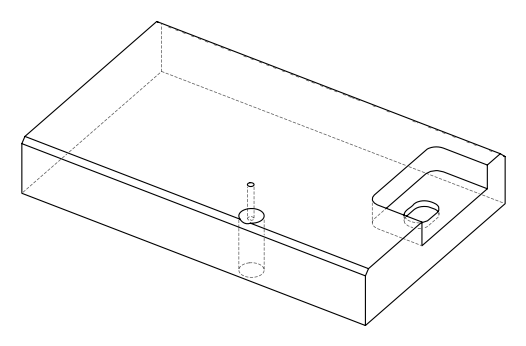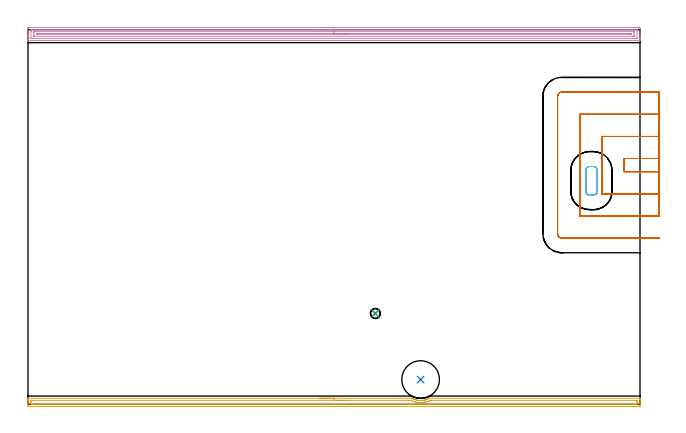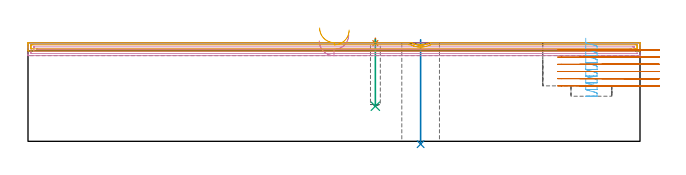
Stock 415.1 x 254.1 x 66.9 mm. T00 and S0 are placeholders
(PLAN: 7 operations, 4 tool changes, 33.8 min)
(1 SPOT_DRILL | STEP1POCKET | NXT0321_9005460120000 | 0.03 min | 0 mm3)
(2 INDEXABLE_INSERT_DRILL_THROUGH_HOLE_FROM_SOLID | STEP1HOLE | NXT0302_022 | 0.28 min | 34131 mm3)
(3 DRILL_BLIND_HOLE_INTO_CENTER | STEP1POCKET | NXT0301_038 | 0.18 min | 1475 mm3)
(4 AREA_MILL | FG_CHAMFER_SURFACE | UGT0205_001 | 13.45 min | 16073 mm3)
(5 AREA_MILL_1 | FG_CHAMFER_SURFACE_1 | UGT0205_001 | 6.84 min | 6500 mm3)
(6 MILL_RECTANGULAR_POCKET | POCKET_RECTANGULAR_STRAIGHT | UGT0201_136 | Follow Part, ap 5, ae 75% | 1.76 min | 34727 mm3)
(7 MILL_SLOT | SLOT_PARTIAL_RECTANGULAR | UGT0201_136 | Follow Part, ap 5, ae 75% | 11.21 min | 199517 mm3)
(TOOL NXT0321_9005460120000 | NC Spot Drill, 142deg, 12mm, Carbide, Uncoated | D12 PA142 FL30 Z2)
(TOOL NXT0302_022 | Index. Insert Drill 25.5mm [880-D2550L25-03] | D25.5 PA176 FL77 Z2)
(TOOL NXT0301_038 | Carbide Drill 6.7mm [860.1-0670-034A1-MM 2214] | D6.7 PA140 FL53 Z2)
(TOOL UGT0205_001 | Chamfer Mill 20 x 3 x 45 deg. | D20 FL50 Z2)
(TOOL UGT0201_136 | Carbide End Mill 20.0 | D20 FL30 Z4)
(OP 1 SPOT_DRILL)
G17 G21 G94 G90
T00 M6
G54
G17 G0 G90 X235.6 Y61.6 S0 M3
G43 Z76.9 H0
G94 G81 G98 Z66.612 F250. R69.9
G80
M5
M2
(OP 2 INDEXABLE_INSERT_DRILL_THROUGH_HOLE_FROM_SOLID)
G17 G21 G94 G90
T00 M6
G54
G17 G0 G90 X266.3 Y16.8 S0 M3
G43 Z76.9 H1
G94 G81 G98 Z-1.945 F250. R68.9
G80
M5
M2
(OP 3 DRILL_BLIND_HOLE_INTO_CENTER)
G17 G21 G94 G90
T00 M6
G54
G17 G0 G90 X235.6 Y61.6 S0 M3
G43 Z76.9 H1
G94 G81 G98 Z23.8 F250. R68.9
G80
M5
M2
(OP 4 AREA_MILL)
G17 G21 G94 G90
T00 M6
G54
G17 G0 G90 X197.55 Y255.6 S1061 M3
G43 Z76.9 H0
Z68.1
G94 G1 X197.588 Z67.228 F250.
X197.702 Z66.364
X197.891 Z65.512
X198.153 Z64.68
X198.487 Z63.874
X198.89 Z63.1
X199.358 Z62.364
X199.89 Z61.672
X200.479 Z61.029
X201.122 Z60.44
X201.814 Z59.909
X202.55 Z59.44
X203.324 Z59.037
X204.13 Z58.703
X204.962 Z58.441
X205.814 Z58.252
X206.678 Z58.138
X207.55 Z58.1
X414.475 Y255.599 Z58.101
X414.915 Y255.596 Z58.102
X415.09 Y255.592 Z58.106
X415.1 Y255.162 Z58.535
Y249.879 Z63.815
Y248.469 Z65.227
Y248.118 Z65.577
Y247.417 Z66.283
Y247.149 Z66.551
X415.098 Y246.799 Z66.892
X415.096
X414.923 Y246.8 Z66.9
X0.178
X0.004 Y246.799 Z66.892
X0.002
X0. Y247.148 Z66.551
Y247.417 Z66.283
Y248.118 Z65.577
Y249.349 Z64.347
Y249.879 Z63.815
Y250.495 Z63.201
Y254.897 Z58.8
X0.003 Y255.162 Z58.535
X0.01 Y255.592 Z58.106
X0.184 Y255.596 Z58.102
X0.625 Y255.6 Z58.1
X207.55
Y254.186 Z59.514
X412.786 Y254.185 Z59.515
X413.06 Y254.18 Z59.52
X413.087 Y254.179 Z59.521
X413.092 Y254.16 Z59.54
X413.097 Y254.126 Z59.574
X413.099 Y254.092 Z59.608
Y248.308 Z65.392
X413.097 Y248.274 Z65.426
X413.092 Y248.24 Z65.46
X413.087 Y248.221 Z65.479
X413.06 Y248.22 Z65.48
X412.786 Y248.215 Z65.485
X2.314
X2.04 Y248.22 Z65.48
X2.013 Y248.221 Z65.479
X2.008 Y248.24 Z65.46
X2.003 Y248.274 Z65.426
X2.001 Y248.308 Z65.392
X2. Y252.927 Z60.773
X2.003 Y253.401 Z60.299
X2.007 Y253.8 Z59.9
X2.024 Y254.179 Z59.521
X2.413 Y254.184 Z59.516
X2.511 Y254.185 Z59.515
X207.55 Y254.186 Z59.514
Y252.772 Z60.928
X410.9 Y252.771 Z60.929
X410.984 Y252.77 Z60.93
X411.052 Y252.767 Z60.933
X411.088 Y252.765 Z60.935
X411.091 Y252.718 Z60.982
X411.097 Y252.521 Z61.179
X411.099 Y252.324 Z61.376
X411.1 Y250.563 Z63.137
X411.095 Y249.879 Z63.821
X411.091 Y249.69 Z64.01
X411.082 Y249.635 Z64.065
X411.026 Y249.633 Z64.067
X410.9 Y249.631 Z64.069
X410.26 Y249.629 Z64.071
X410.006 Y249.628 Z64.072
X4.2 Y249.629 Z64.071
X4.116 Y249.63 Z64.07
X4.048 Y249.633 Z64.067
X4.012 Y249.635 Z64.065
X4.009 Y249.682 Z64.018
X4.003 Y249.879 Z63.821
X4.001 Y250.076 Z63.624
X4. Y251.837 Z61.863
X4.004 Y252.521 Z61.179
X4.009 Y252.71 Z60.99
X4.018 Y252.765 Z60.935
X4.074 Y252.767 Z60.933
X4.2 Y252.769 Z60.931
X4.84 Y252.771 Z60.929
X5.094 Y252.772 Z60.928
X207.55
Y251.357 Z62.343
X408.506
X408.825 Y251.355 Z62.345
X408.984 Y251.353 Z62.347
X409.082 Y251.351 Z62.349
X409.09 Y251.306 Z62.394
X409.092 Y251.2 Z62.5
X409.09 Y251.094 Z62.606
X409.082 Y251.049 Z62.651
X408.984 Y251.047 Z62.653
X408.823 Y251.044 Z62.656
X408.538 Y251.043 Z62.657
X408.218
X6.594
X6.275 Y251.045 Z62.655
X6.116 Y251.047 Z62.653
X6.018 Y251.049 Z62.651
X6.01 Y251.094 Z62.606
X6.008 Y251.2 Z62.5
X6.01 Y251.306 Z62.394
X6.018 Y251.351 Z62.349
X6.116 Y251.353 Z62.347
X6.277 Y251.356 Z62.344
X6.562 Y251.357 Z62.343
X6.882
X207.55
X208.422 Z62.381
X209.286 Z62.495
X210.138 Z62.683
X210.97 Z62.946
X211.776 Z63.28
X212.55 Z63.682
X213.286 Z64.151
X213.978 Z64.682
X214.621 Z65.272
X215.21 Z65.915
X215.742 Z66.607
X216.21 Z67.343
X216.613 Z68.117
X216.947 Z68.922
X217.209 Z69.755
X217.398 Z70.606
X217.512 Z71.471
X217.55 Z72.343
G0 Z76.9
M5
M2
(OP 5 AREA_MILL_1)
G17 G21 G94 G90
T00 M6
G54
G17 G0 G90 X197.806 Y4.1 S1061 M3
G43 Z76.9 H0
G94 G1 X197.844 Z76.028 F250.
X197.958 Z75.163
X198.147 Z74.312
X198.409 Z73.48
X198.743 Z72.674
X199.146 Z71.9
X199.615 Z71.164
X200.146 Z70.472
X200.735 Z69.829
X201.378 Z69.239
X202.07 Z68.708
X202.806 Z68.24
X203.58 Z67.837
X204.386 Z67.503
X205.218 Z67.241
X206.07 Z67.052
X206.935 Z66.938
X207.806 Z66.9
X259.84
X260.219 Y4.098 Z66.887
X260.708 Y3.848 Z66.647
X260.734 Y3.837 Z66.635
X261.181 Y3.632 Z66.43
X261.355 Y3.558 Z66.357
X261.434 Y3.526 Z66.324
X261.603 Y3.456 Z66.251
X261.628 Y3.447 Z66.242
X261.903 Y3.343 Z66.138
X262.075 Y3.279 Z66.073
X262.165 Y3.243 Z66.041
X262.206 Y3.229 Z66.027
X262.33 Y3.187 Z65.985
X262.496 Y3.136 Z65.934
X263.316 Y2.916 Z65.714
X263.39 Y2.898 Z65.692
X263.415 Y2.893 Z65.686
X263.836 Y2.796 Z65.593
X264.283 Y2.715 Z65.515
X264.293 Y2.714 Z65.513
X264.756 Y2.652 Z65.446
X264.863 Y2.639 Z65.437
X264.894 Y2.635 Z65.434
X265.203 Y2.606 Z65.399
X265.623 Y2.575 Z65.372
X265.847 Y2.567 Z65.364
X265.985 Y2.563 Z65.356
X266.07 Y2.559 Z65.355
X266.097 Z65.354
X266.125 Z65.353
X266.19 Y2.56 Z65.352
X266.517 Y2.559 Z65.354
X266.565 Y2.561 Z65.355
X266.812 Y2.568 Z65.366
X266.964 Y2.574 Z65.371
X266.991 Y2.576 Z65.373
X267.411 Y2.604 Z65.403
X267.786 Y2.644 Z65.441
X267.857 Y2.652 Z65.447
X267.885 Y2.657 Z65.45
X268.07 Y2.682 Z65.478
X268.304 Y2.714 Z65.512
X268.75 Y2.794 Z65.59
X269.198 Y2.89 Z65.688
X269.644 Y3.005 Z65.804
X269.672 Y3.014 Z65.812
X269.885 Y3.08 Z65.873
X270.119 Y3.151 Z65.943
X270.304 Y3.203 Z66.002
X270.39 Y3.229 Z66.028
X270.435 Y3.243 Z66.041
X270.537 Y3.281 Z66.075
X270.566 Y3.292 Z66.086
X271.013 Y3.462 Z66.259
X271.431 Y3.635 Z66.434
X271.879 Y3.844 Z66.642
X272.354 Y4.08 Z66.879
X272.395 Y4.093 Z66.893
X272.83 Y4.1 Z66.9
X414.922
X415.09 Y4.097 Z66.888
X415.093 Y4.05 Z66.842
X415.1 Y3.642 Z66.442
Y3.344 Z66.144
Y2.635 Z65.431
Y1.391 Z64.188
Y-0.035 Z62.76
Y-0.658 Z62.138
X415.098 Y-0.926 Z61.871
X415.092 Y-1.491 Z61.305
X415.045 Y-1.494 Z61.303
X414.475 Y-1.5 Z61.3
X0.625
X0.055 Y-1.494 Z61.303
X0.008 Y-1.491 Z61.305
X0. Y-0.926 Z61.871
Y0.855 Z63.65
Y2.281 Z65.077
Y2.635 Z65.431
Y3.345 Z66.144
Y3.643 Z66.442
X0.007 Y4.05 Z66.842
X0.01 Y4.097 Z66.888
X0.178 Y4.1 Z66.9
X207.806
Y2.686 Z65.486
X258.052
X258.898 Y2.684 Z65.484
X258.946 Y2.682 Z65.482
X259.657 Y2.635 Z65.435
X259.84 Y2.557 Z65.357
X259.979 Y2.497 Z65.297
X260.734 Y2.187 Z64.987
X260.92 Y2.116 Z64.916
X261.558 Y1.884 Z64.684
X261.628 Y1.861 Z64.661
X261.678 Y1.845 Z64.645
X261.717 Y1.834 Z64.634
X262.04 Y1.745 Z64.545
X262.521 Y1.618 Z64.418
X262.693 Y1.575 Z64.375
X263.415 Y1.419 Z64.219
X263.815 Y1.347 Z64.147
X264.309 Y1.276 Z64.076
X264.508 Y1.25 Z64.05
X264.688 Y1.232 Z64.032
X265.203 Y1.189 Z63.989
X265.793 Y1.157 Z63.957
X266.097 Y1.146 Z63.946
X266.185 Y1.145 Z63.945
X266.39 Y1.147 Z63.947
X266.991 Y1.165 Z63.965
X267.54 Y1.198 Z63.998
X267.885 Y1.231 Z64.031
X268.348 Y1.284 Z64.084
X268.778 Y1.346 Z64.146
X269.118 Y1.406 Z64.206
X269.672 Y1.52 Z64.32
X269.857 Y1.561 Z64.361
X270.566 Y1.745 Z64.545
X271.46 Y2.031 Z64.831
X271.898 Y2.199 Z64.999
X272.354 Y2.384 Z65.184
X272.531 Y2.459 Z65.259
X272.934 Y2.635 Z65.435
X273.048 Y2.679 Z65.479
X273.147 Y2.683 Z65.483
X273.198 Y2.685 Z65.485
X411.794 Y2.686 Z65.486
X412.64 Y2.682 Z65.482
X412.687 Y2.679 Z65.479
X413.09 Y2.635 Z65.435
X413.097 Y2.227 Z65.027
X413.099 Y1.745 Z64.545
X413.1 Y1.334 Z64.134
X413.099 Y0.855 Z63.655
X413.098 Y0.446 Z63.246
X413.09 Y-0.035 Z62.765
X412.732 Y-0.079 Z62.721
X412.687 Y-0.082 Z62.718
X411.844 Y-0.086 Z62.714
X411.794
X3.306
X2.46 Y-0.082 Z62.718
X2.413 Y-0.079 Z62.721
X2.01 Y-0.035 Z62.765
X2.003 Y0.373 Z63.173
X2.001 Y0.855 Z63.655
X2. Y1.266 Z64.066
X2.001 Y1.745 Z64.545
X2.002 Y2.154 Z64.954
X2.01 Y2.635 Z65.435
X2.368 Y2.679 Z65.479
X2.413 Y2.682 Z65.482
X3.256 Y2.686 Z65.486
X3.306
X207.806
X208.678 Z65.524
X209.543 Z65.638
X210.394 Z65.826
X211.226 Z66.089
X212.032 Z66.423
X212.806 Z66.825
X213.542 Z67.294
X214.234 Z67.825
X214.877 Z68.415
X215.467 Z69.058
X215.998 Z69.75
X216.466 Z70.486
X216.869 Z71.259
X217.203 Z72.065
X217.465 Z72.897
X217.654 Z73.749
X217.768 Z74.614
X217.806 Z75.486
G0 Z76.9
M5
M2
(OP 6 MILL_RECTANGULAR_POCKET)
G17 G21 G94 G90
T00 M6
G54
G17 G0 G90 X378.3 Y154.835 S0 M3
G43 Z76.9 H0
Z69.9
G94 G1 Y144.4 Z67.104 F250.
Y144.245 Z67.062
X378.367 Y143.817 Z66.946
X378.509 Y143.408 Z66.83
X378.722 Y143.032 Z66.715
X378.999 Y142.699 Z66.599
X379.332 Y142.422 Z66.483
X379.708 Y142.209 Z66.367
X380.117 Y142.067 Z66.251
X380.545 Y142. Z66.135
X383.755 Z65.274
X384.183 Y142.067 Z65.158
X384.592 Y142.209 Z65.043
X384.968 Y142.422 Z64.927
X385.301 Y142.699 Z64.811
X385.578 Y143.032 Z64.695
X385.791 Y143.408 Z64.579
X385.933 Y143.817 Z64.463
X386. Y144.245 Z64.347
Y151.65 Z62.362
Y158.9 F500.
G3 X383.6 Y161.3 R2.4
G1 X380.7
G3 X378.3 Y158.9 R2.4
G1 Y144.4
G3 X380.7 Y142. R2.4
G1 X383.6
G3 X386. Y144.4 R2.4
G1 Y151.65
Y152.65
G0 X378.3 Y154.835 Z65.362
G1 Y144.4 Z62.567 F250.
Y144.245 Z62.525
X378.367 Y143.817 Z62.409
X378.509 Y143.408 Z62.293
X378.722 Y143.032 Z62.177
X378.999 Y142.699 Z62.061
X379.332 Y142.422 Z61.945
X379.708 Y142.209 Z61.829
X380.117 Y142.067 Z61.713
X380.545 Y142. Z61.597
X383.755 Z60.737
X384.183 Y142.067 Z60.621
X384.592 Y142.209 Z60.505
X384.968 Y142.422 Z60.389
X385.301 Y142.699 Z60.273
X385.578 Y143.032 Z60.157
X385.791 Y143.408 Z60.041
X385.933 Y143.817 Z59.925
X386. Y144.245 Z59.809
Y151.65 Z57.825
Y158.9 F500.
G3 X383.6 Y161.3 R2.4
G1 X380.7
G3 X378.3 Y158.9 R2.4
G1 Y144.4
G3 X380.7 Y142. R2.4
G1 X383.6
G3 X386. Y144.4 R2.4
G1 Y151.65
Y152.65
G0 X378.3 Y154.835 Z60.825
G1 Y144.4 Z58.029 F250.
Y144.245 Z57.987
X378.367 Y143.817 Z57.871
X378.509 Y143.408 Z57.756
X378.722 Y143.032 Z57.64
X378.999 Y142.699 Z57.524
X379.332 Y142.422 Z57.408
X379.708 Y142.209 Z57.292
X380.117 Y142.067 Z57.176
X380.545 Y142. Z57.06
X383.755 Z56.199
X384.183 Y142.067 Z56.084
X384.592 Y142.209 Z55.968
X384.968 Y142.422 Z55.852
X385.301 Y142.699 Z55.736
X385.578 Y143.032 Z55.62
X385.791 Y143.408 Z55.504
X385.933 Y143.817 Z55.388
X386. Y144.245 Z55.272
Y151.65 Z53.287
Y158.9 F500.
G3 X383.6 Y161.3 R2.4
G1 X380.7
G3 X378.3 Y158.9 R2.4
G1 Y144.4
G3 X380.7 Y142. R2.4
G1 X383.6
G3 X386. Y144.4 R2.4
G1 Y151.65
Y152.65
G0 X378.3 Y154.835 Z56.287
G1 Y144.4 Z53.492 F250.
Y144.245 Z53.45
X378.367 Y143.817 Z53.334
X378.509 Y143.408 Z53.218
X378.722 Y143.032 Z53.102
X378.999 Y142.699 Z52.986
X379.332 Y142.422 Z52.87
X379.708 Y142.209 Z52.754
X380.117 Y142.067 Z52.638
X380.545 Y142. Z52.522
X383.755 Z51.662
X384.183 Y142.067 Z51.546
X384.592 Y142.209 Z51.43
X384.968 Y142.422 Z51.314
X385.301 Y142.699 Z51.198
X385.578 Y143.032 Z51.082
X385.791 Y143.408 Z50.966
X385.933 Y143.817 Z50.85
X386. Y144.245 Z50.734
Y151.65 Z48.75
Y158.9 F500.
G3 X383.6 Y161.3 R2.4
G1 X380.7
G3 X378.3 Y158.9 R2.4
G1 Y144.4
G3 X380.7 Y142. R2.4
G1 X383.6
G3 X386. Y144.4 R2.4
G1 Y151.65
Y152.65
G0 X378.3 Y154.835 Z51.75
G1 Y144.4 Z48.954 F250.
Y144.245 Z48.912
X378.367 Y143.817 Z48.797
X378.509 Y143.408 Z48.681
X378.722 Y143.032 Z48.565
X378.999 Y142.699 Z48.449
X379.332 Y142.422 Z48.333
X379.708 Y142.209 Z48.217
X380.117 Y142.067 Z48.101
X380.545 Y142. Z47.985
X383.755 Z47.125
X384.183 Y142.067 Z47.009
X384.592 Y142.209 Z46.893
X384.968 Y142.422 Z46.777
X385.301 Y142.699 Z46.661
X385.578 Y143.032 Z46.545
X385.791 Y143.408 Z46.429
X385.933 Y143.817 Z46.313
X386. Y144.245 Z46.197
Y151.65 Z44.212
Y158.9 F500.
G3 X383.6 Y161.3 R2.4
G1 X380.7
G3 X378.3 Y158.9 R2.4
G1 Y144.4
G3 X380.7 Y142. R2.4
G1 X383.6
G3 X386. Y144.4 R2.4
G1 Y151.65
Y152.65
G0 X378.3 Y154.835 Z47.212
G1 Y144.4 Z44.417 F250.
Y144.245 Z44.375
X378.367 Y143.817 Z44.259
X378.509 Y143.408 Z44.143
X378.722 Y143.032 Z44.027
X378.999 Y142.699 Z43.911
X379.332 Y142.422 Z43.795
X379.708 Y142.209 Z43.679
X380.117 Y142.067 Z43.563
X380.545 Y142. Z43.447
X383.755 Z42.587
X384.183 Y142.067 Z42.471
X384.592 Y142.209 Z42.355
X384.968 Y142.422 Z42.239
X385.301 Y142.699 Z42.123
X385.578 Y143.032 Z42.007
X385.791 Y143.408 Z41.891
X385.933 Y143.817 Z41.775
X386. Y144.245 Z41.659
Y151.65 Z39.675
Y158.9 F500.
G3 X383.6 Y161.3 R2.4
G1 X380.7
G3 X378.3 Y158.9 R2.4
G1 Y144.4
G3 X380.7 Y142. R2.4
G1 X383.6
G3 X386. Y144.4 R2.4
G1 Y151.65
Y152.65
G0 X378.3 Y154.835 Z42.675
G1 Y144.4 Z39.879 F250.
Y144.245 Z39.838
X378.367 Y143.817 Z39.722
X378.509 Y143.408 Z39.606
X378.722 Y143.032 Z39.49
X378.999 Y142.699 Z39.374
X379.332 Y142.422 Z39.258
X379.708 Y142.209 Z39.142
X380.117 Y142.067 Z39.026
X380.545 Y142. Z38.91
X383.755 Z38.05
X384.183 Y142.067 Z37.934
X384.592 Y142.209 Z37.818
X384.968 Y142.422 Z37.702
X385.301 Y142.699 Z37.586
X385.578 Y143.032 Z37.47
X385.791 Y143.408 Z37.354
X385.933 Y143.817 Z37.238
X386. Y144.245 Z37.122
Y151.65 Z35.137
Y158.9 F500.
G3 X383.6 Y161.3 R2.4
G1 X380.7
G3 X378.3 Y158.9 R2.4
G1 Y144.4
G3 X380.7 Y142. R2.4
G1 X383.6
G3 X386. Y144.4 R2.4
G1 Y151.65
Y152.65
G0 X378.3 Y154.835 Z38.137
G1 Y144.4 Z35.342 F250.
Y144.245 Z35.3
X378.367 Y143.817 Z35.184
X378.509 Y143.408 Z35.068
X378.722 Y143.032 Z34.952
X378.999 Y142.699 Z34.836
X379.332 Y142.422 Z34.72
X379.708 Y142.209 Z34.604
X380.117 Y142.067 Z34.488
X380.545 Y142. Z34.372
X383.755 Z33.512
X384.183 Y142.067 Z33.396
X384.592 Y142.209 Z33.28
X384.968 Y142.422 Z33.164
X385.301 Y142.699 Z33.048
X385.578 Y143.032 Z32.932
X385.791 Y143.408 Z32.816
X385.933 Y143.817 Z32.7
X386. Y144.245 Z32.584
Y151.65 Z30.6
Y158.9 F500.
G3 X383.6 Y161.3 R2.4
G1 X380.7
G3 X378.3 Y158.9 R2.4
G1 Y144.4
G3 X380.7 Y142. R2.4
G1 X383.6
G3 X386. Y144.4 R2.4
G1 Y151.65
Y152.65
G0 Z76.9
M5
M2
(OP 7 MILL_SLOT)
G17 G21 G94 G90
T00 M6
G54
G17 G0 G90 X428.1 Y166.7 S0 M3
G43 Z76.9 H0
Z62.017
G94 G1 X425.1 F250.
X404.2 F500.
Y157.8
X425.1
X428.1 F250.
Y181.7
X425.1
X389.2 F500.
Y142.8
X425.1
X428.1 F250.
Y196.7
X425.1
X374.2 F500.
Y127.8
X425.1
X428.1 F250.
Y211.7
X425.1
X362. F500.
G3 X359.2 Y208.9 R2.8
G1 Y115.6
G3 X362. Y112.8 R2.8
G1 X425.1
X428.1 F250.
G0 Y166.7 Z57.133
G1 X425.1
X404.2 F500.
Y157.8
X425.1
X428.1 F250.
Y181.7
X425.1
X389.2 F500.
Y142.8
X425.1
X428.1 F250.
Y196.7
X425.1
X374.2 F500.
Y127.8
X425.1
X428.1 F250.
Y211.7
X425.1
X362. F500.
G3 X359.2 Y208.9 R2.8
G1 Y115.6
G3 X362. Y112.8 R2.8
G1 X425.1
X428.1 F250.
G0 Y166.7 Z52.25
G1 X425.1
X404.2 F500.
Y157.8
X425.1
X428.1 F250.
Y181.7
X425.1
X389.2 F500.
Y142.8
X425.1
X428.1 F250.
Y196.7
X425.1
X374.2 F500.
Y127.8
X425.1
X428.1 F250.
Y211.7
X425.1
X362. F500.
G3 X359.2 Y208.9 R2.8
G1 Y115.6
G3 X362. Y112.8 R2.8
G1 X425.1
X428.1 F250.
G0 Y166.7 Z47.367
G1 X425.1
X404.2 F500.
Y157.8
X425.1
X428.1 F250.
Y181.7
X425.1
X389.2 F500.
Y142.8
X425.1
X428.1 F250.
Y196.7
X425.1
X374.2 F500.
Y127.8
X425.1
X428.1 F250.
Y211.7
X425.1
X362. F500.
G3 X359.2 Y208.9 R2.8
G1 Y115.6
G3 X362. Y112.8 R2.8
G1 X425.1
X428.1 F250.
G0 Y166.7 Z42.483
G1 X425.1
X404.2 F500.
Y157.8
X425.1
X428.1 F250.
Y181.7
X425.1
X389.2 F500.
Y142.8
X425.1
X428.1 F250.
Y196.7
X425.1
X374.2 F500.
Y127.8
X425.1
X428.1 F250.
Y211.7
X425.1
X362. F500.
G3 X359.2 Y208.9 R2.8
G1 Y115.6
G3 X362. Y112.8 R2.8
G1 X425.1
X428.1 F250.
G0 Y166.7 Z37.6
G1 X425.1
X404.2 F500.
Y157.8
X425.1
X428.1 F250.
Y181.7
X425.1
X389.2 F500.
Y142.8
X425.1
X428.1 F250.
Y196.7
X425.1
X374.2 F500.
Y127.8
X425.1
X428.1 F250.
Y211.7
X425.1
X362. F500.
G3 X359.2 Y208.9 R2.8
G1 Y115.6
G3 X362. Y112.8 R2.8
G1 X425.1
X428.1 F250.
G0 Z76.9
M5
M2
